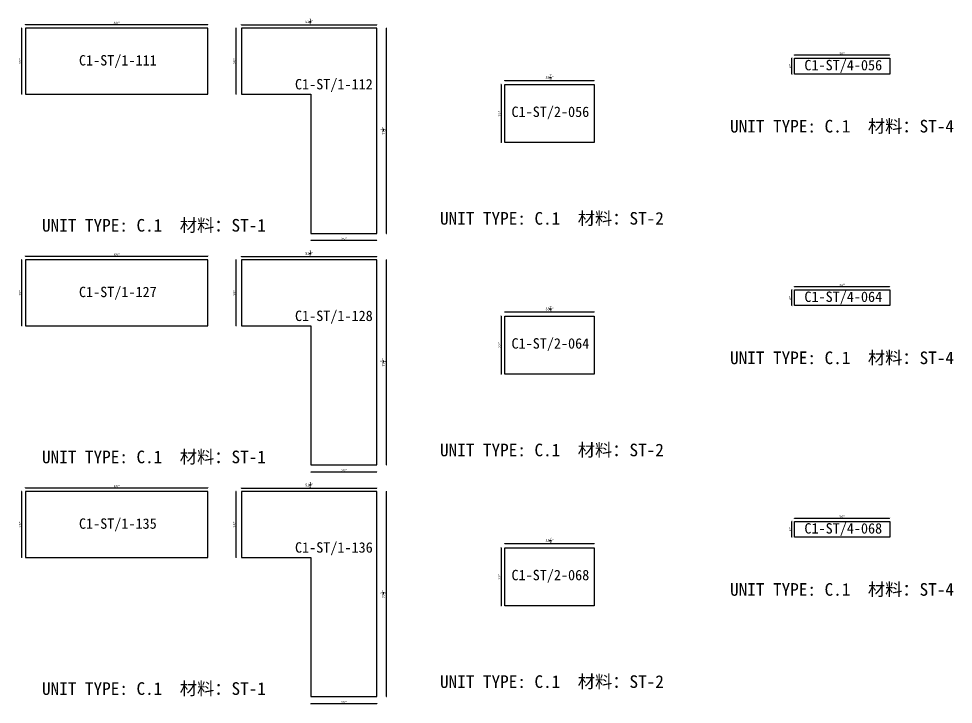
# Model space of a CAD drawing. Header units: millimetres. Extents: x -46962 to 137822, y -48342 to 2116.
# Drawn here: x 15751 to 24745, y -43883 to -37283 of the extents above; entities that cross this region are included whole.
import ezdxf
from ezdxf.enums import TextEntityAlignment as Align

# ---------------------------------------------------------------- set-up
doc = ezdxf.new("R2010")
doc.units = ezdxf.units.MM
doc.layers.add('COUNTERTOP_NUMBER', color=3, linetype='Continuous')
doc.layers.add('COUNTERTOPS', color=7, linetype='Continuous')
doc.styles.add('样式 1', font='')
doc.styles.get('样式 1').set_extended_font_data('NSimSun')
doc.dimstyles.new('副本 ISO-25', dxfattribs={"dimtxt": 25, "dimasz": 10, "dimexe": 1.5, "dimexo": 0.5, "dimtad": 1, "dimlfac": 0.03937, "dimlunit": 5, "dimtxsty": '样式 1', "dimblk": 'ARCHTICK', "dimcen": 2.5, "dimclrd": 256, "dimclrt": 1, "dimazin": 3, "dimtfac": 1, "dimtmove": 0, "dimatfit": 3, "dimfxlon": 1})

# ---------------------------------------------------------------- blocks, each defined once
blk = doc.blocks.new('_ArchTick')
at = {"color": 0, "linetype": 'ByBlock', "const_width": 0.15}
blk.add_lwpolyline([(-0.5, -0.5), (0.5, 0.5)], dxfattribs=at)
blk = doc.blocks.new('*D901')
at = {"color": 0, "lineweight": -2, "transparency": 16777216}
for p, q in [((15781.4, -37374.9), (15778.9, -37374.9)), ((15781.4, -38009.9), (15778.9, -38009.9))]:
    blk.add_line(p, q, dxfattribs=at)
at = {"lineweight": -2, "transparency": 16777216}
blk.add_line((15780.4, -38009.9), (15780.4, -37374.9), dxfattribs=at)
at = {"layer": 'Defpoints', "color": 0, "transparency": 16777216}
for p in [(15780.4, -37374.9), (15817.3, -37374.9), (15817.3, -38009.9)]:
    blk.add_point(p, dxfattribs=at)
at = {"lineweight": -2, "transparency": 16777216, "xscale": 10, "yscale": 10, "zscale": 10}
for p, rotation in [((15780.4, -37374.9), 90), ((15780.4, -38009.9), 270)]:
    blk.add_blockref('_ArchTick', p, dxfattribs=dict(at, rotation=rotation))
at = {"color": 1, "transparency": 16777216, "insert": (15767.3, -37692.4), "char_height": 25, "attachment_point": 5, "rotation": 90, "style": '样式 1'}
blk.add_mtext('\\A1;25"', dxfattribs=at)
blk = doc.blocks.new('*D902')
at = {"color": 0, "lineweight": -2, "transparency": 16777216}
for p, q in [((15817.3, -37339.6), (15817.3, -37337.1)), ((17569.9, -37339.6), (17569.9, -37337.1))]:
    blk.add_line(p, q, dxfattribs=at)
at = {"lineweight": -2, "transparency": 16777216}
blk.add_line((15817.3, -37338.6), (17569.9, -37338.6), dxfattribs=at)
at = {"layer": 'Defpoints', "color": 0, "transparency": 16777216}
for p in [(15817.3, -37374.9), (17569.9, -37338.6), (17569.9, -37374.9)]:
    blk.add_point(p, dxfattribs=at)
at = {"lineweight": -2, "transparency": 16777216, "xscale": 10, "yscale": 10, "zscale": 10, "rotation": 180}
blk.add_blockref('_ArchTick', (15817.3, -37338.6), dxfattribs=at)
at = {"lineweight": -2, "transparency": 16777216, "xscale": 10, "yscale": 10, "zscale": 10}
blk.add_blockref('_ArchTick', (17569.9, -37338.6), dxfattribs=at)
at = {"color": 1, "transparency": 16777216, "insert": (16693.6, -37325.5), "char_height": 25, "attachment_point": 5, "style": '样式 1'}
blk.add_mtext('\\A1;69"', dxfattribs=at)
blk = doc.blocks.new('*D903')
at = {"color": 0, "lineweight": -2, "transparency": 16777216}
for p, q in [((17896.2, -37342.8), (17896.2, -37340.3)), ((19198, -37342.8), (19198, -37340.3))]:
    blk.add_line(p, q, dxfattribs=at)
at = {"lineweight": -2, "transparency": 16777216}
blk.add_line((17896.2, -37341.8), (19198, -37341.8), dxfattribs=at)
at = {"layer": 'Defpoints', "color": 0, "transparency": 16777216}
for p in [(17896.2, -37374.9), (19198, -37341.8), (19198, -37374.9)]:
    blk.add_point(p, dxfattribs=at)
at = {"lineweight": -2, "transparency": 16777216, "xscale": 10, "yscale": 10, "zscale": 10, "rotation": 180}
blk.add_blockref('_ArchTick', (17896.2, -37341.8), dxfattribs=at)
at = {"lineweight": -2, "transparency": 16777216, "xscale": 10, "yscale": 10, "zscale": 10}
blk.add_blockref('_ArchTick', (19198, -37341.8), dxfattribs=at)
at = {"color": 1, "transparency": 16777216, "insert": (18547.1, -37312.8), "char_height": 25, "attachment_point": 5, "style": '样式 1'}
blk.add_mtext('\\A1;51{\\H1x;\\S1/4;}"', dxfattribs=at)
blk = doc.blocks.new('*D904')
at = {"color": 0, "lineweight": -2, "transparency": 16777216}
for p, q in [((17843.8, -37374.9), (17841.3, -37374.9)), ((17843.8, -38009.9), (17841.3, -38009.9))]:
    blk.add_line(p, q, dxfattribs=at)
at = {"lineweight": -2, "transparency": 16777216}
blk.add_line((17842.8, -38009.9), (17842.8, -37374.9), dxfattribs=at)
at = {"layer": 'Defpoints', "color": 0, "transparency": 16777216}
for p in [(17842.8, -37374.9), (17896.2, -37374.9), (17896.2, -38009.9)]:
    blk.add_point(p, dxfattribs=at)
at = {"lineweight": -2, "transparency": 16777216, "xscale": 10, "yscale": 10, "zscale": 10}
for p, rotation in [((17842.8, -37374.9), 90), ((17842.8, -38009.9), 270)]:
    blk.add_blockref('_ArchTick', p, dxfattribs=dict(at, rotation=rotation))
at = {"color": 1, "transparency": 16777216, "insert": (17829.6, -37692.4), "char_height": 25, "attachment_point": 5, "rotation": 90, "style": '样式 1'}
blk.add_mtext('\\A1;25"', dxfattribs=at)
blk = doc.blocks.new('*D897')
at = {"color": 0, "lineweight": -2, "transparency": 16777216}
for p, q in [((18563, -39417.2), (18563, -39419.7)), ((19198, -39417.2), (19198, -39419.7))]:
    blk.add_line(p, q, dxfattribs=at)
at = {"lineweight": -2, "transparency": 16777216}
blk.add_line((19198, -39418.2), (18563, -39418.2), dxfattribs=at)
at = {"layer": 'Defpoints', "color": 0, "transparency": 16777216}
for p in [(18563, -39349.8), (19198, -39349.8), (18563, -39418.2)]:
    blk.add_point(p, dxfattribs=at)
at = {"lineweight": -2, "transparency": 16777216, "xscale": 10, "yscale": 10, "zscale": 10, "rotation": 180}
blk.add_blockref('_ArchTick', (18563, -39418.2), dxfattribs=at)
at = {"lineweight": -2, "transparency": 16777216, "xscale": 10, "yscale": 10, "zscale": 10}
blk.add_blockref('_ArchTick', (19198, -39418.2), dxfattribs=at)
at = {"color": 1, "transparency": 16777216, "insert": (18880.5, -39405.1), "char_height": 25, "attachment_point": 5, "style": '样式 1'}
blk.add_mtext('\\A1;25"', dxfattribs=at)
blk = doc.blocks.new('*D898')
at = {"color": 0, "lineweight": -2, "transparency": 16777216}
for p, q in [((19290.2, -37374.9), (19292.7, -37374.9)), ((19290.2, -39349.8), (19292.7, -39349.8))]:
    blk.add_line(p, q, dxfattribs=at)
at = {"lineweight": -2, "transparency": 16777216}
blk.add_line((19291.2, -39349.8), (19291.2, -37374.9), dxfattribs=at)
at = {"layer": 'Defpoints', "color": 0, "transparency": 16777216}
for p in [(19198, -37374.9), (19291.2, -37374.9), (19198, -39349.8)]:
    blk.add_point(p, dxfattribs=at)
at = {"lineweight": -2, "transparency": 16777216, "xscale": 10, "yscale": 10, "zscale": 10}
for p, rotation in [((19291.2, -37374.9), 90), ((19291.2, -39349.8), 270)]:
    blk.add_blockref('_ArchTick', p, dxfattribs=dict(at, rotation=rotation))
at = {"color": 1, "transparency": 16777216, "insert": (19262.1, -38362.4), "char_height": 25, "attachment_point": 5, "rotation": 90, "style": '样式 1'}
blk.add_mtext('\\A1;77{\\H1x;\\S3/4;}"', dxfattribs=at)
blk = doc.blocks.new('*D899')
at = {"color": 0, "lineweight": -2, "transparency": 16777216}
for p, q in [((20429.9, -37878.1), (20429.9, -37875.6)), ((21290.3, -37878.1), (21290.3, -37875.6))]:
    blk.add_line(p, q, dxfattribs=at)
at = {"lineweight": -2, "transparency": 16777216}
blk.add_line((20429.9, -37877.1), (21290.3, -37877.1), dxfattribs=at)
at = {"layer": 'Defpoints', "color": 0, "transparency": 16777216}
for p in [(20429.9, -37916.5), (21290.3, -37877.1), (21290.3, -37916.5)]:
    blk.add_point(p, dxfattribs=at)
at = {"lineweight": -2, "transparency": 16777216, "xscale": 10, "yscale": 10, "zscale": 10, "rotation": 180}
blk.add_blockref('_ArchTick', (20429.9, -37877.1), dxfattribs=at)
at = {"lineweight": -2, "transparency": 16777216, "xscale": 10, "yscale": 10, "zscale": 10}
blk.add_blockref('_ArchTick', (21290.3, -37877.1), dxfattribs=at)
at = {"color": 1, "transparency": 16777216, "insert": (20860.1, -37848), "char_height": 25, "attachment_point": 5, "style": '样式 1'}
blk.add_mtext('\\A1;33{\\H1x;\\S7/8;}"', dxfattribs=at)
blk = doc.blocks.new('*D900')
at = {"color": 0, "lineweight": -2, "transparency": 16777216}
for p, q in [((20394.2, -37916.5), (20391.7, -37916.5)), ((20394.2, -38475.3), (20391.7, -38475.3))]:
    blk.add_line(p, q, dxfattribs=at)
at = {"lineweight": -2, "transparency": 16777216}
blk.add_line((20393.2, -37916.5), (20393.2, -38475.3), dxfattribs=at)
at = {"layer": 'Defpoints', "color": 0, "transparency": 16777216}
for p in [(20429.9, -37916.5), (20393.2, -38475.3), (20429.9, -38475.3)]:
    blk.add_point(p, dxfattribs=at)
at = {"lineweight": -2, "transparency": 16777216, "xscale": 10, "yscale": 10, "zscale": 10}
for p, rotation in [((20393.2, -37916.5), 90), ((20393.2, -38475.3), 270)]:
    blk.add_blockref('_ArchTick', p, dxfattribs=dict(at, rotation=rotation))
at = {"color": 1, "transparency": 16777216, "insert": (20380.1, -38195.9), "char_height": 25, "attachment_point": 5, "rotation": 90, "style": '样式 1'}
blk.add_mtext('\\A1;22"', dxfattribs=at)
blk = doc.blocks.new('*D905')
at = {"color": 0, "lineweight": -2, "transparency": 16777216}
for p, q in [((23218.6, -37633.9), (23218.6, -37631.4)), ((24133, -37633.9), (24133, -37631.4))]:
    blk.add_line(p, q, dxfattribs=at)
at = {"lineweight": -2, "transparency": 16777216}
blk.add_line((23218.6, -37632.9), (24133, -37632.9), dxfattribs=at)
at = {"layer": 'Defpoints', "color": 0, "transparency": 16777216}
for p in [(23218.6, -37663.7), (24133, -37632.9), (24133, -37663.7)]:
    blk.add_point(p, dxfattribs=at)
at = {"lineweight": -2, "transparency": 16777216, "xscale": 10, "yscale": 10, "zscale": 10, "rotation": 180}
blk.add_blockref('_ArchTick', (23218.6, -37632.9), dxfattribs=at)
at = {"lineweight": -2, "transparency": 16777216, "xscale": 10, "yscale": 10, "zscale": 10}
blk.add_blockref('_ArchTick', (24133, -37632.9), dxfattribs=at)
at = {"color": 1, "transparency": 16777216, "insert": (23675.8, -37619.8), "char_height": 25, "attachment_point": 5, "style": '样式 1'}
blk.add_mtext('\\A1;36"', dxfattribs=at)
blk = doc.blocks.new('*D906')
at = {"color": 0, "lineweight": -2, "transparency": 16777216}
for p, q in [((23193.8, -37663.7), (23191.3, -37663.7)), ((23193.8, -37816.1), (23191.3, -37816.1))]:
    blk.add_line(p, q, dxfattribs=at)
at = {"lineweight": -2, "transparency": 16777216}
blk.add_line((23192.8, -37816.1), (23192.8, -37663.7), dxfattribs=at)
at = {"layer": 'Defpoints', "color": 0, "transparency": 16777216}
for p in [(23192.8, -37663.7), (23218.6, -37663.7), (23218.6, -37816.1)]:
    blk.add_point(p, dxfattribs=at)
at = {"lineweight": -2, "transparency": 16777216, "xscale": 10, "yscale": 10, "zscale": 10}
for p, rotation in [((23192.8, -37663.7), 90), ((23192.8, -37816.1), 270)]:
    blk.add_blockref('_ArchTick', p, dxfattribs=dict(at, rotation=rotation))
at = {"color": 1, "transparency": 16777216, "insert": (23179.7, -37739.9), "char_height": 25, "attachment_point": 5, "rotation": 90, "style": '样式 1'}
blk.add_mtext('\\A1;6"', dxfattribs=at)
blk = doc.blocks.new('*D911')
at = {"color": 0, "lineweight": -2, "transparency": 16777216}
for p, q in [((15781.4, -39604.5), (15778.9, -39604.5)), ((15781.4, -40239.5), (15778.9, -40239.5))]:
    blk.add_line(p, q, dxfattribs=at)
at = {"lineweight": -2, "transparency": 16777216}
blk.add_line((15780.4, -40239.5), (15780.4, -39604.5), dxfattribs=at)
at = {"layer": 'Defpoints', "color": 0, "transparency": 16777216}
for p in [(15780.4, -39604.5), (15817.3, -39604.5), (15817.3, -40239.5)]:
    blk.add_point(p, dxfattribs=at)
at = {"lineweight": -2, "transparency": 16777216, "xscale": 10, "yscale": 10, "zscale": 10}
for p, rotation in [((15780.4, -39604.5), 90), ((15780.4, -40239.5), 270)]:
    blk.add_blockref('_ArchTick', p, dxfattribs=dict(at, rotation=rotation))
at = {"color": 1, "transparency": 16777216, "insert": (15767.3, -39922), "char_height": 25, "attachment_point": 5, "rotation": 90, "style": '样式 1'}
blk.add_mtext('\\A1;25"', dxfattribs=at)
blk = doc.blocks.new('*D912')
at = {"color": 0, "lineweight": -2, "transparency": 16777216}
for p, q in [((15817.3, -39569.2), (15817.3, -39566.7)), ((17569.9, -39569.2), (17569.9, -39566.7))]:
    blk.add_line(p, q, dxfattribs=at)
at = {"lineweight": -2, "transparency": 16777216}
blk.add_line((15817.3, -39568.2), (17569.9, -39568.2), dxfattribs=at)
at = {"layer": 'Defpoints', "color": 0, "transparency": 16777216}
for p in [(17569.9, -39568.2), (15817.3, -39604.5), (17569.9, -39604.5)]:
    blk.add_point(p, dxfattribs=at)
at = {"lineweight": -2, "transparency": 16777216, "xscale": 10, "yscale": 10, "zscale": 10, "rotation": 180}
blk.add_blockref('_ArchTick', (15817.3, -39568.2), dxfattribs=at)
at = {"lineweight": -2, "transparency": 16777216, "xscale": 10, "yscale": 10, "zscale": 10}
blk.add_blockref('_ArchTick', (17569.9, -39568.2), dxfattribs=at)
at = {"color": 1, "transparency": 16777216, "insert": (16693.6, -39555), "char_height": 25, "attachment_point": 5, "style": '样式 1'}
blk.add_mtext('\\A1;69"', dxfattribs=at)
blk = doc.blocks.new('*D913')
at = {"color": 0, "lineweight": -2, "transparency": 16777216}
for p, q in [((17896.2, -39572.4), (17896.2, -39569.9)), ((19198, -39572.4), (19198, -39569.9))]:
    blk.add_line(p, q, dxfattribs=at)
at = {"lineweight": -2, "transparency": 16777216}
blk.add_line((17896.2, -39571.4), (19198, -39571.4), dxfattribs=at)
at = {"layer": 'Defpoints', "color": 0, "transparency": 16777216}
for p in [(19198, -39571.4), (17896.2, -39604.5), (19198, -39604.5)]:
    blk.add_point(p, dxfattribs=at)
at = {"lineweight": -2, "transparency": 16777216, "xscale": 10, "yscale": 10, "zscale": 10, "rotation": 180}
blk.add_blockref('_ArchTick', (17896.2, -39571.4), dxfattribs=at)
at = {"lineweight": -2, "transparency": 16777216, "xscale": 10, "yscale": 10, "zscale": 10}
blk.add_blockref('_ArchTick', (19198, -39571.4), dxfattribs=at)
at = {"color": 1, "transparency": 16777216, "insert": (18547.1, -39542.3), "char_height": 25, "attachment_point": 5, "style": '样式 1'}
blk.add_mtext('\\A1;51{\\H1x;\\S1/4;}"', dxfattribs=at)
blk = doc.blocks.new('*D914')
at = {"color": 0, "lineweight": -2, "transparency": 16777216}
for p, q in [((17843.8, -39604.5), (17841.3, -39604.5)), ((17843.8, -40239.5), (17841.3, -40239.5))]:
    blk.add_line(p, q, dxfattribs=at)
at = {"lineweight": -2, "transparency": 16777216}
blk.add_line((17842.8, -40239.5), (17842.8, -39604.5), dxfattribs=at)
at = {"layer": 'Defpoints', "color": 0, "transparency": 16777216}
for p in [(17842.8, -39604.5), (17896.2, -39604.5), (17896.2, -40239.5)]:
    blk.add_point(p, dxfattribs=at)
at = {"lineweight": -2, "transparency": 16777216, "xscale": 10, "yscale": 10, "zscale": 10}
for p, rotation in [((17842.8, -39604.5), 90), ((17842.8, -40239.5), 270)]:
    blk.add_blockref('_ArchTick', p, dxfattribs=dict(at, rotation=rotation))
at = {"color": 1, "transparency": 16777216, "insert": (17829.6, -39922), "char_height": 25, "attachment_point": 5, "rotation": 90, "style": '样式 1'}
blk.add_mtext('\\A1;25"', dxfattribs=at)
blk = doc.blocks.new('*D907')
at = {"color": 0, "lineweight": -2, "transparency": 16777216}
for p, q in [((18563, -41646.8), (18563, -41649.3)), ((19198, -41646.8), (19198, -41649.3))]:
    blk.add_line(p, q, dxfattribs=at)
at = {"lineweight": -2, "transparency": 16777216}
blk.add_line((19198, -41647.8), (18563, -41647.8), dxfattribs=at)
at = {"layer": 'Defpoints', "color": 0, "transparency": 16777216}
for p in [(18563, -41579.4), (19198, -41579.4), (18563, -41647.8)]:
    blk.add_point(p, dxfattribs=at)
at = {"lineweight": -2, "transparency": 16777216, "xscale": 10, "yscale": 10, "zscale": 10, "rotation": 180}
blk.add_blockref('_ArchTick', (18563, -41647.8), dxfattribs=at)
at = {"lineweight": -2, "transparency": 16777216, "xscale": 10, "yscale": 10, "zscale": 10}
blk.add_blockref('_ArchTick', (19198, -41647.8), dxfattribs=at)
at = {"color": 1, "transparency": 16777216, "insert": (18880.5, -41634.6), "char_height": 25, "attachment_point": 5, "style": '样式 1'}
blk.add_mtext('\\A1;25"', dxfattribs=at)
blk = doc.blocks.new('*D908')
at = {"color": 0, "lineweight": -2, "transparency": 16777216}
for p, q in [((19290.2, -39604.5), (19292.7, -39604.5)), ((19290.2, -41579.4), (19292.7, -41579.4))]:
    blk.add_line(p, q, dxfattribs=at)
at = {"lineweight": -2, "transparency": 16777216}
blk.add_line((19291.2, -41579.4), (19291.2, -39604.5), dxfattribs=at)
at = {"layer": 'Defpoints', "color": 0, "transparency": 16777216}
for p in [(19198, -39604.5), (19291.2, -39604.5), (19198, -41579.4)]:
    blk.add_point(p, dxfattribs=at)
at = {"lineweight": -2, "transparency": 16777216, "xscale": 10, "yscale": 10, "zscale": 10}
for p, rotation in [((19291.2, -39604.5), 90), ((19291.2, -41579.4), 270)]:
    blk.add_blockref('_ArchTick', p, dxfattribs=dict(at, rotation=rotation))
at = {"color": 1, "transparency": 16777216, "insert": (19262.1, -40591.9), "char_height": 25, "attachment_point": 5, "rotation": 90, "style": '样式 1'}
blk.add_mtext('\\A1;77{\\H1x;\\S3/4;}"', dxfattribs=at)
blk = doc.blocks.new('*D909')
at = {"color": 0, "lineweight": -2, "transparency": 16777216}
for p, q in [((20429.9, -40107.6), (20429.9, -40105.1)), ((21290.3, -40107.6), (21290.3, -40105.1))]:
    blk.add_line(p, q, dxfattribs=at)
at = {"lineweight": -2, "transparency": 16777216}
blk.add_line((20429.9, -40106.6), (21290.3, -40106.6), dxfattribs=at)
at = {"layer": 'Defpoints', "color": 0, "transparency": 16777216}
for p in [(21290.3, -40106.6), (20429.9, -40146), (21290.3, -40146)]:
    blk.add_point(p, dxfattribs=at)
at = {"lineweight": -2, "transparency": 16777216, "xscale": 10, "yscale": 10, "zscale": 10, "rotation": 180}
blk.add_blockref('_ArchTick', (20429.9, -40106.6), dxfattribs=at)
at = {"lineweight": -2, "transparency": 16777216, "xscale": 10, "yscale": 10, "zscale": 10}
blk.add_blockref('_ArchTick', (21290.3, -40106.6), dxfattribs=at)
at = {"color": 1, "transparency": 16777216, "insert": (20860.1, -40077.5), "char_height": 25, "attachment_point": 5, "style": '样式 1'}
blk.add_mtext('\\A1;33{\\H1x;\\S7/8;}"', dxfattribs=at)
blk = doc.blocks.new('*D910')
at = {"color": 0, "lineweight": -2, "transparency": 16777216}
for p, q in [((20394.2, -40146), (20391.7, -40146)), ((20394.2, -40704.8), (20391.7, -40704.8))]:
    blk.add_line(p, q, dxfattribs=at)
at = {"lineweight": -2, "transparency": 16777216}
blk.add_line((20393.2, -40146), (20393.2, -40704.8), dxfattribs=at)
at = {"layer": 'Defpoints', "color": 0, "transparency": 16777216}
for p in [(20429.9, -40146), (20393.2, -40704.8), (20429.9, -40704.8)]:
    blk.add_point(p, dxfattribs=at)
at = {"lineweight": -2, "transparency": 16777216, "xscale": 10, "yscale": 10, "zscale": 10}
for p, rotation in [((20393.2, -40146), 90), ((20393.2, -40704.8), 270)]:
    blk.add_blockref('_ArchTick', p, dxfattribs=dict(at, rotation=rotation))
at = {"color": 1, "transparency": 16777216, "insert": (20380.1, -40425.4), "char_height": 25, "attachment_point": 5, "rotation": 90, "style": '样式 1'}
blk.add_mtext('\\A1;22"', dxfattribs=at)
blk = doc.blocks.new('*D915')
at = {"color": 0, "lineweight": -2, "transparency": 16777216}
for p, q in [((23218.6, -39863.5), (23218.6, -39861)), ((24133, -39863.5), (24133, -39861))]:
    blk.add_line(p, q, dxfattribs=at)
at = {"lineweight": -2, "transparency": 16777216}
blk.add_line((23218.6, -39862.5), (24133, -39862.5), dxfattribs=at)
at = {"layer": 'Defpoints', "color": 0, "transparency": 16777216}
for p in [(23218.6, -39893.3), (24133, -39862.5), (24133, -39893.3)]:
    blk.add_point(p, dxfattribs=at)
at = {"lineweight": -2, "transparency": 16777216, "xscale": 10, "yscale": 10, "zscale": 10, "rotation": 180}
blk.add_blockref('_ArchTick', (23218.6, -39862.5), dxfattribs=at)
at = {"lineweight": -2, "transparency": 16777216, "xscale": 10, "yscale": 10, "zscale": 10}
blk.add_blockref('_ArchTick', (24133, -39862.5), dxfattribs=at)
at = {"color": 1, "transparency": 16777216, "insert": (23675.8, -39849.4), "char_height": 25, "attachment_point": 5, "style": '样式 1'}
blk.add_mtext('\\A1;36"', dxfattribs=at)
blk = doc.blocks.new('*D916')
at = {"color": 0, "lineweight": -2, "transparency": 16777216}
for p, q in [((23193.8, -39893.3), (23191.3, -39893.3)), ((23193.8, -40045.7), (23191.3, -40045.7))]:
    blk.add_line(p, q, dxfattribs=at)
at = {"lineweight": -2, "transparency": 16777216}
blk.add_line((23192.8, -40045.7), (23192.8, -39893.3), dxfattribs=at)
at = {"layer": 'Defpoints', "color": 0, "transparency": 16777216}
for p in [(23192.8, -39893.3), (23218.6, -39893.3), (23218.6, -40045.7)]:
    blk.add_point(p, dxfattribs=at)
at = {"lineweight": -2, "transparency": 16777216, "xscale": 10, "yscale": 10, "zscale": 10}
for p, rotation in [((23192.8, -39893.3), 90), ((23192.8, -40045.7), 270)]:
    blk.add_blockref('_ArchTick', p, dxfattribs=dict(at, rotation=rotation))
at = {"color": 1, "transparency": 16777216, "insert": (23179.7, -39969.5), "char_height": 25, "attachment_point": 5, "rotation": 90, "style": '样式 1'}
blk.add_mtext('\\A1;6"', dxfattribs=at)
blk = doc.blocks.new('*D921')
at = {"color": 0, "lineweight": -2, "transparency": 16777216}
for p, q in [((15781.4, -41834.1), (15778.9, -41834.1)), ((15781.4, -42469.1), (15778.9, -42469.1))]:
    blk.add_line(p, q, dxfattribs=at)
at = {"lineweight": -2, "transparency": 16777216}
blk.add_line((15780.4, -42469.1), (15780.4, -41834.1), dxfattribs=at)
at = {"layer": 'Defpoints', "color": 0, "transparency": 16777216}
for p in [(15780.4, -41834.1), (15817.3, -41834.1), (15817.3, -42469.1)]:
    blk.add_point(p, dxfattribs=at)
at = {"lineweight": -2, "transparency": 16777216, "xscale": 10, "yscale": 10, "zscale": 10}
for p, rotation in [((15780.4, -41834.1), 90), ((15780.4, -42469.1), 270)]:
    blk.add_blockref('_ArchTick', p, dxfattribs=dict(at, rotation=rotation))
at = {"color": 1, "transparency": 16777216, "insert": (15767.3, -42151.6), "char_height": 25, "attachment_point": 5, "rotation": 90, "style": '样式 1'}
blk.add_mtext('\\A1;25"', dxfattribs=at)
blk = doc.blocks.new('*D922')
at = {"color": 0, "lineweight": -2, "transparency": 16777216}
for p, q in [((15817.3, -41798.7), (15817.3, -41796.2)), ((17569.9, -41798.7), (17569.9, -41796.2))]:
    blk.add_line(p, q, dxfattribs=at)
at = {"lineweight": -2, "transparency": 16777216}
blk.add_line((15817.3, -41797.7), (17569.9, -41797.7), dxfattribs=at)
at = {"layer": 'Defpoints', "color": 0, "transparency": 16777216}
for p in [(17569.9, -41797.7), (15817.3, -41834.1), (17569.9, -41834.1)]:
    blk.add_point(p, dxfattribs=at)
at = {"lineweight": -2, "transparency": 16777216, "xscale": 10, "yscale": 10, "zscale": 10, "rotation": 180}
blk.add_blockref('_ArchTick', (15817.3, -41797.7), dxfattribs=at)
at = {"lineweight": -2, "transparency": 16777216, "xscale": 10, "yscale": 10, "zscale": 10}
blk.add_blockref('_ArchTick', (17569.9, -41797.7), dxfattribs=at)
at = {"color": 1, "transparency": 16777216, "insert": (16693.6, -41784.6), "char_height": 25, "attachment_point": 5, "style": '样式 1'}
blk.add_mtext('\\A1;69"', dxfattribs=at)
blk = doc.blocks.new('*D923')
at = {"color": 0, "lineweight": -2, "transparency": 16777216}
for p, q in [((17896.2, -41801.9), (17896.2, -41799.4)), ((19198, -41801.9), (19198, -41799.4))]:
    blk.add_line(p, q, dxfattribs=at)
at = {"lineweight": -2, "transparency": 16777216}
blk.add_line((17896.2, -41800.9), (19198, -41800.9), dxfattribs=at)
at = {"layer": 'Defpoints', "color": 0, "transparency": 16777216}
for p in [(19198, -41800.9), (17896.2, -41834.1), (19198, -41834.1)]:
    blk.add_point(p, dxfattribs=at)
at = {"lineweight": -2, "transparency": 16777216, "xscale": 10, "yscale": 10, "zscale": 10, "rotation": 180}
blk.add_blockref('_ArchTick', (17896.2, -41800.9), dxfattribs=at)
at = {"lineweight": -2, "transparency": 16777216, "xscale": 10, "yscale": 10, "zscale": 10}
blk.add_blockref('_ArchTick', (19198, -41800.9), dxfattribs=at)
at = {"color": 1, "transparency": 16777216, "insert": (18547.1, -41771.9), "char_height": 25, "attachment_point": 5, "style": '样式 1'}
blk.add_mtext('\\A1;51{\\H1x;\\S1/4;}"', dxfattribs=at)
blk = doc.blocks.new('*D924')
at = {"color": 0, "lineweight": -2, "transparency": 16777216}
for p, q in [((17843.8, -41834.1), (17841.3, -41834.1)), ((17843.8, -42469.1), (17841.3, -42469.1))]:
    blk.add_line(p, q, dxfattribs=at)
at = {"lineweight": -2, "transparency": 16777216}
blk.add_line((17842.8, -42469.1), (17842.8, -41834.1), dxfattribs=at)
at = {"layer": 'Defpoints', "color": 0, "transparency": 16777216}
for p in [(17842.8, -41834.1), (17896.2, -41834.1), (17896.2, -42469.1)]:
    blk.add_point(p, dxfattribs=at)
at = {"lineweight": -2, "transparency": 16777216, "xscale": 10, "yscale": 10, "zscale": 10}
for p, rotation in [((17842.8, -41834.1), 90), ((17842.8, -42469.1), 270)]:
    blk.add_blockref('_ArchTick', p, dxfattribs=dict(at, rotation=rotation))
at = {"color": 1, "transparency": 16777216, "insert": (17829.6, -42151.6), "char_height": 25, "attachment_point": 5, "rotation": 90, "style": '样式 1'}
blk.add_mtext('\\A1;25"', dxfattribs=at)
blk = doc.blocks.new('*D917')
at = {"color": 0, "lineweight": -2, "transparency": 16777216}
for p, q in [((18563, -43876.3), (18563, -43878.8)), ((19198, -43876.3), (19198, -43878.8))]:
    blk.add_line(p, q, dxfattribs=at)
at = {"lineweight": -2, "transparency": 16777216}
blk.add_line((19198, -43877.3), (18563, -43877.3), dxfattribs=at)
at = {"layer": 'Defpoints', "color": 0, "transparency": 16777216}
for p in [(18563, -43808.9), (18563, -43877.3), (19198, -43808.9)]:
    blk.add_point(p, dxfattribs=at)
at = {"lineweight": -2, "transparency": 16777216, "xscale": 10, "yscale": 10, "zscale": 10, "rotation": 180}
blk.add_blockref('_ArchTick', (18563, -43877.3), dxfattribs=at)
at = {"lineweight": -2, "transparency": 16777216, "xscale": 10, "yscale": 10, "zscale": 10}
blk.add_blockref('_ArchTick', (19198, -43877.3), dxfattribs=at)
at = {"color": 1, "transparency": 16777216, "insert": (18880.5, -43864.2), "char_height": 25, "attachment_point": 5, "style": '样式 1'}
blk.add_mtext('\\A1;25"', dxfattribs=at)
blk = doc.blocks.new('*D918')
at = {"color": 0, "lineweight": -2, "transparency": 16777216}
for p, q in [((19290.2, -41834.1), (19292.7, -41834.1)), ((19290.2, -43808.9), (19292.7, -43808.9))]:
    blk.add_line(p, q, dxfattribs=at)
at = {"lineweight": -2, "transparency": 16777216}
blk.add_line((19291.2, -43808.9), (19291.2, -41834.1), dxfattribs=at)
at = {"layer": 'Defpoints', "color": 0, "transparency": 16777216}
for p in [(19198, -41834.1), (19291.2, -41834.1), (19198, -43808.9)]:
    blk.add_point(p, dxfattribs=at)
at = {"lineweight": -2, "transparency": 16777216, "xscale": 10, "yscale": 10, "zscale": 10}
for p, rotation in [((19291.2, -41834.1), 90), ((19291.2, -43808.9), 270)]:
    blk.add_blockref('_ArchTick', p, dxfattribs=dict(at, rotation=rotation))
at = {"color": 1, "transparency": 16777216, "insert": (19262.1, -42821.5), "char_height": 25, "attachment_point": 5, "rotation": 90, "style": '样式 1'}
blk.add_mtext('\\A1;77{\\H1x;\\S3/4;}"', dxfattribs=at)
blk = doc.blocks.new('*D919')
at = {"color": 0, "lineweight": -2, "transparency": 16777216}
for p, q in [((20429.9, -42337.2), (20429.9, -42334.7)), ((21290.3, -42337.2), (21290.3, -42334.7))]:
    blk.add_line(p, q, dxfattribs=at)
at = {"lineweight": -2, "transparency": 16777216}
blk.add_line((20429.9, -42336.2), (21290.3, -42336.2), dxfattribs=at)
at = {"layer": 'Defpoints', "color": 0, "transparency": 16777216}
for p in [(21290.3, -42336.2), (20429.9, -42375.6), (21290.3, -42375.6)]:
    blk.add_point(p, dxfattribs=at)
at = {"lineweight": -2, "transparency": 16777216, "xscale": 10, "yscale": 10, "zscale": 10, "rotation": 180}
blk.add_blockref('_ArchTick', (20429.9, -42336.2), dxfattribs=at)
at = {"lineweight": -2, "transparency": 16777216, "xscale": 10, "yscale": 10, "zscale": 10}
blk.add_blockref('_ArchTick', (21290.3, -42336.2), dxfattribs=at)
at = {"color": 1, "transparency": 16777216, "insert": (20860.1, -42307.1), "char_height": 25, "attachment_point": 5, "style": '样式 1'}
blk.add_mtext('\\A1;33{\\H1x;\\S7/8;}"', dxfattribs=at)
blk = doc.blocks.new('*D920')
at = {"color": 0, "lineweight": -2, "transparency": 16777216}
for p, q in [((20394.2, -42375.6), (20391.7, -42375.6)), ((20394.2, -42934.4), (20391.7, -42934.4))]:
    blk.add_line(p, q, dxfattribs=at)
at = {"lineweight": -2, "transparency": 16777216}
blk.add_line((20393.2, -42375.6), (20393.2, -42934.4), dxfattribs=at)
at = {"layer": 'Defpoints', "color": 0, "transparency": 16777216}
for p in [(20429.9, -42375.6), (20393.2, -42934.4), (20429.9, -42934.4)]:
    blk.add_point(p, dxfattribs=at)
at = {"lineweight": -2, "transparency": 16777216, "xscale": 10, "yscale": 10, "zscale": 10}
for p, rotation in [((20393.2, -42375.6), 90), ((20393.2, -42934.4), 270)]:
    blk.add_blockref('_ArchTick', p, dxfattribs=dict(at, rotation=rotation))
at = {"color": 1, "transparency": 16777216, "insert": (20380.1, -42655), "char_height": 25, "attachment_point": 5, "rotation": 90, "style": '样式 1'}
blk.add_mtext('\\A1;22"', dxfattribs=at)
blk = doc.blocks.new('*D925')
at = {"color": 0, "lineweight": -2, "transparency": 16777216}
for p, q in [((23218.6, -42093), (23218.6, -42090.5)), ((24133, -42093), (24133, -42090.5))]:
    blk.add_line(p, q, dxfattribs=at)
at = {"lineweight": -2, "transparency": 16777216}
blk.add_line((23218.6, -42092), (24133, -42092), dxfattribs=at)
at = {"layer": 'Defpoints', "color": 0, "transparency": 16777216}
for p in [(24133, -42092), (23218.6, -42122.9), (24133, -42122.9)]:
    blk.add_point(p, dxfattribs=at)
at = {"lineweight": -2, "transparency": 16777216, "xscale": 10, "yscale": 10, "zscale": 10, "rotation": 180}
blk.add_blockref('_ArchTick', (23218.6, -42092), dxfattribs=at)
at = {"lineweight": -2, "transparency": 16777216, "xscale": 10, "yscale": 10, "zscale": 10}
blk.add_blockref('_ArchTick', (24133, -42092), dxfattribs=at)
at = {"color": 1, "transparency": 16777216, "insert": (23675.8, -42078.9), "char_height": 25, "attachment_point": 5, "style": '样式 1'}
blk.add_mtext('\\A1;36"', dxfattribs=at)
blk = doc.blocks.new('*D926')
at = {"color": 0, "lineweight": -2, "transparency": 16777216}
for p, q in [((23193.8, -42122.9), (23191.3, -42122.9)), ((23193.8, -42275.3), (23191.3, -42275.3))]:
    blk.add_line(p, q, dxfattribs=at)
at = {"lineweight": -2, "transparency": 16777216}
blk.add_line((23192.8, -42275.3), (23192.8, -42122.9), dxfattribs=at)
at = {"layer": 'Defpoints', "color": 0, "transparency": 16777216}
for p in [(23192.8, -42122.9), (23218.6, -42122.9), (23218.6, -42275.3)]:
    blk.add_point(p, dxfattribs=at)
at = {"lineweight": -2, "transparency": 16777216, "xscale": 10, "yscale": 10, "zscale": 10}
for p, rotation in [((23192.8, -42122.9), 90), ((23192.8, -42275.3), 270)]:
    blk.add_blockref('_ArchTick', p, dxfattribs=dict(at, rotation=rotation))
at = {"color": 1, "transparency": 16777216, "insert": (23179.7, -42199.1), "char_height": 25, "attachment_point": 5, "rotation": 90, "style": '样式 1'}
blk.add_mtext('\\A1;6"', dxfattribs=at)

msp = doc.modelspace()

# ---------------------------------------------------------------- linework, layer by layer
at = {"layer": 'COUNTERTOPS'}
for points in [[(15817.322, -38009.936), (17569.922, -38009.936), (17569.922, -37374.936), (15817.322, -37374.936)], [(19197.967, -37374.936), (17896.217, -37374.936), (17896.217, -38009.936), (18562.967, -38009.936), (18562.967, -39349.786), (19197.967, -39349.786)], [(23218.646, -37663.746), (24133.046, -37663.746), (24133.046, -37816.146), (23218.646, -37816.146)], [(20429.851, -37916.477), (21290.276, -37916.477), (21290.276, -38475.277), (20429.851, -38475.277)], [(15817.322, -40239.503), (17569.922, -40239.503), (17569.922, -39604.503), (15817.322, -39604.503)], [(19197.967, -39604.503), (17896.217, -39604.503), (17896.217, -40239.503), (18562.967, -40239.503), (18562.967, -41579.353), (19197.967, -41579.353)], [(23218.646, -39893.313), (24133.046, -39893.313), (24133.046, -40045.713), (23218.646, -40045.713)], [(20429.851, -40146.045), (21290.276, -40146.045), (21290.276, -40704.845), (20429.851, -40704.845)], [(15817.322, -42469.07), (17569.922, -42469.07), (17569.922, -41834.07), (15817.322, -41834.07)], [(19197.967, -41834.07), (17896.217, -41834.07), (17896.217, -42469.07), (18562.967, -42469.07), (18562.967, -43808.92), (19197.967, -43808.92)], [(23218.646, -42122.88), (24133.046, -42122.88), (24133.046, -42275.28), (23218.646, -42275.28)], [(20429.851, -42375.612), (21290.276, -42375.612), (21290.276, -42934.412), (20429.851, -42934.412)]]:
    msp.add_lwpolyline(points, close=True, dxfattribs=at)

# ---------------------------------------------------------------- texts
at = {"style": '样式 1'}
for s, p in [('UNIT TYPE: C.1', (22596.955, -38378.903)), ('材料：ST-4', (23923.236, -38378.903)), ('UNIT TYPE: C.1', (15974.994, -39333.034)), ('材料：ST-1', (17301.275, -39333.034)), ('UNIT TYPE: C.1', (19805.08, -39266.081)), ('材料：ST-2', (21131.361, -39266.081)), ('材料：ST-4', (23923.236, -40608.47)), ('UNIT TYPE: C.1', (22596.955, -40608.47)), ('UNIT TYPE: C.1', (19805.08, -41495.648)), ('材料：ST-2', (21131.361, -41495.648)), ('UNIT TYPE: C.1', (15974.994, -41562.601)), ('材料：ST-1', (17301.275, -41562.601)), ('UNIT TYPE: C.1', (22596.955, -42838.037)), ('材料：ST-4', (23923.236, -42838.037)), ('UNIT TYPE: C.1', (19805.08, -43725.215)), ('材料：ST-2', (21131.361, -43725.215)), ('UNIT TYPE: C.1', (15974.994, -43792.169)), ('材料：ST-1', (17301.275, -43792.169))]:
    msp.add_text(s, height=121.5865, dxfattribs=at).set_placement(p)
at = {"layer": 'COUNTERTOP_NUMBER', "color": 3, "style": '样式 1'}
for s, p in [('C1-ST/1-111', (16705.186, -37684.105)), ('C1-ST/4-056', (23686.51, -37730.315)), ('C1-ST/1-112', (18784.081, -37913.955)), ('C1-ST/2-056', (20867.715, -38179.447)), ('C1-ST/1-127', (16705.186, -39913.672)), ('C1-ST/4-064', (23686.51, -39959.882)), ('C1-ST/1-128', (18784.081, -40143.522)), ('C1-ST/2-064', (20867.715, -40409.014)), ('C1-ST/1-135', (16705.186, -42143.239)), ('C1-ST/4-068', (23686.51, -42189.449)), ('C1-ST/1-136', (18784.081, -42373.089)), ('C1-ST/2-068', (20867.715, -42638.581))]:
    msp.add_text(s, height=100, dxfattribs=at).set_placement(p, align=Align.MIDDLE_CENTER)

# ---------------------------------------------------------------- dimensions: what is measured, and where the dimension line sits
for base, p1, p2, picture, middle in [((17569.922, -37338.605), (15817.322, -37374.936), (17569.922, -37374.936), '*D902', (16693.622, -37325.48)), ((19197.967, -37341.803), (17896.217, -37374.936), (19197.967, -37374.936), '*D903', (18547.092, -37312.779)), ((24133.046, -37632.91), (23218.646, -37663.746), (24133.046, -37663.746), '*D905', (23675.846, -37619.785)), ((21290.276, -37877.051), (20429.851, -37916.477), (21290.276, -37916.477), '*D899', (20860.064, -37847.957)), ((18562.967, -39418.201), (19197.967, -39349.786), (18562.967, -39349.786), '*D897', (18880.467, -39405.076)), ((17569.922, -39568.172), (15817.322, -39604.503), (17569.922, -39604.503), '*D912', (16693.622, -39555.047)), ((19197.967, -39571.37), (17896.217, -39604.503), (19197.967, -39604.503), '*D913', (18547.092, -39542.347)), ((24133.046, -39862.477), (23218.646, -39893.313), (24133.046, -39893.313), '*D915', (23675.846, -39849.352)), ((21290.276, -40106.618), (20429.851, -40146.045), (21290.276, -40146.045), '*D909', (20860.064, -40077.525)), ((18562.967, -41647.769), (19197.967, -41579.353), (18562.967, -41579.353), '*D907', (18880.467, -41634.644)), ((17569.922, -41797.74), (15817.322, -41834.07), (17569.922, -41834.07), '*D922', (16693.622, -41784.615)), ((19197.967, -41800.937), (17896.217, -41834.07), (19197.967, -41834.07), '*D923', (18547.092, -41771.914)), ((24133.046, -42092.044), (23218.646, -42122.88), (24133.046, -42122.88), '*D925', (23675.846, -42078.919)), ((21290.276, -42336.185), (20429.851, -42375.612), (21290.276, -42375.612), '*D919', (20860.064, -42307.092)), ((18562.967, -43877.336), (19197.967, -43808.92), (18562.967, -43808.92), '*D917', (18880.467, -43864.211))]:
    dim = msp.add_linear_dim(base=base, p1=p1, p2=p2, dimstyle='副本 ISO-25')
    dim.commit()
    dim.dimension.update_dxf_attribs({"geometry": picture, "text_midpoint": middle})
for base, p1, p2, picture, middle in [((15780.383, -37374.936), (15817.322, -38009.936), (15817.322, -37374.936), '*D901', (15767.258, -37692.436)), ((17842.772, -37374.936), (17896.217, -38009.936), (17896.217, -37374.936), '*D904', (17829.647, -37692.436)), ((19291.19, -37374.936), (19197.967, -39349.786), (19197.967, -37374.936), '*D898', (19262.096, -38362.361)), ((23192.811, -37663.746), (23218.646, -37816.146), (23218.646, -37663.746), '*D906', (23179.686, -37739.946)), ((20393.205, -38475.277), (20429.851, -37916.477), (20429.851, -38475.277), '*D900', (20380.08, -38195.877)), ((15780.383, -39604.503), (15817.322, -40239.503), (15817.322, -39604.503), '*D911', (15767.258, -39922.003)), ((17842.772, -39604.503), (17896.217, -40239.503), (17896.217, -39604.503), '*D914', (17829.647, -39922.003)), ((19291.19, -39604.503), (19197.967, -41579.353), (19197.967, -39604.503), '*D908', (19262.096, -40591.928)), ((23192.811, -39893.313), (23218.646, -40045.713), (23218.646, -39893.313), '*D916', (23179.686, -39969.513)), ((20393.205, -40704.845), (20429.851, -40146.045), (20429.851, -40704.845), '*D910', (20380.08, -40425.445)), ((15780.383, -41834.07), (15817.322, -42469.07), (15817.322, -41834.07), '*D921', (15767.258, -42151.57)), ((17842.772, -41834.07), (17896.217, -42469.07), (17896.217, -41834.07), '*D924', (17829.647, -42151.57)), ((19291.19, -41834.07), (19197.967, -43808.92), (19197.967, -41834.07), '*D918', (19262.096, -42821.495)), ((23192.811, -42122.88), (23218.646, -42275.28), (23218.646, -42122.88), '*D926', (23179.686, -42199.08)), ((20393.205, -42934.412), (20429.851, -42375.612), (20429.851, -42934.412), '*D920', (20380.08, -42655.012))]:
    dim = msp.add_linear_dim(base=base, p1=p1, p2=p2, angle=90, dimstyle='副本 ISO-25')
    dim.commit()
    dim.dimension.update_dxf_attribs({"geometry": picture, "text_midpoint": middle})

doc.saveas('drawing.dxf')
